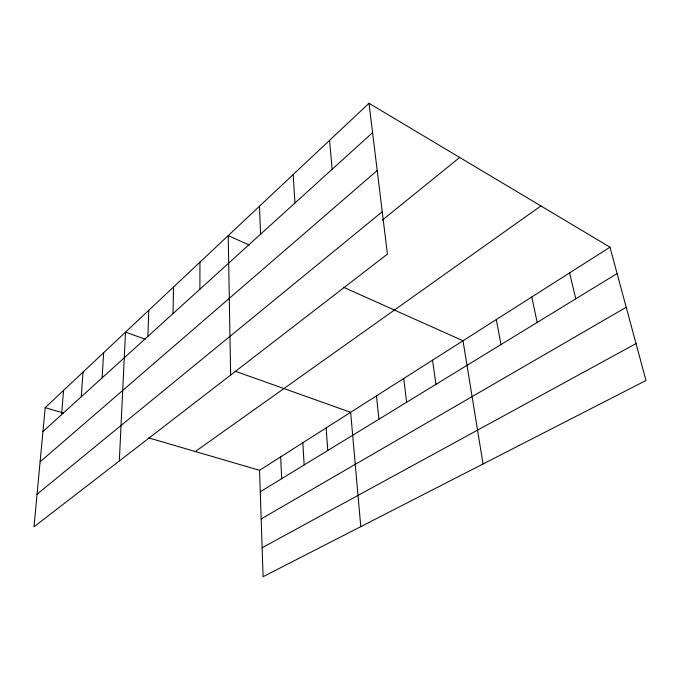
<?xml version="1.0" encoding="UTF-8"?>
<svg xmlns="http://www.w3.org/2000/svg" width="680" height="680" viewBox="0 0 680 680"><rect width="100%" height="100%" fill="white"/><g stroke="black" fill="none" stroke-linecap="round" stroke-linejoin="round"><path stroke-width="1.02" d="M199.903 289.212L199.945 262.191M173.026 313.582L173.519 287.036M147.874 336.396L148.758 310.31M119.323 460.972L125.511 332.163L145.171 339.159M102.11 377.885L103.641 352.716M81.234 396.814L83.036 372.079M61.548 414.664L63.589 390.371M45.194 407.651L34 526.813L387.413 254.099L368.985 103.292L45.194 407.651L63.529 413.015M42.95 431.528L372.572 132.643M40.103 461.831L377.204 170.519M37.06 494.207L382.236 211.744M382.185 220.235L459.706 157.463M195.321 451.529L540.898 205.938M259.556 470.305L609.977 247.189L646 380.477L263.092 576.708L259.556 470.305L148.733 437.912M260.27 491.776L617.108 273.555M261.171 518.925L626.212 307.267M262.131 547.783L636.029 343.587M235.059 371.161L350.642 412.309L360.782 526.643M249.177 245.012L228.208 235.62L230.639 375.071M343.561 287.274L463.004 340.765L483.063 463.981M368.985 103.292L609.977 247.189M569.593 272.901L575.798 298.817M531.785 296.973L537.174 322.439M496.332 319.549L500.981 344.565M432.523 360.179L435.956 384.336M403.725 378.513L406.64 402.262M376.474 395.862L378.93 419.212M329.545 140.369L332.171 169.278M326.128 427.916L327.786 450.483M293.156 174.573L294.958 203.022M302.838 442.748L304.147 464.942M280.67 456.858L281.673 478.686M259.471 206.236L260.567 234.209"/></g></svg>
